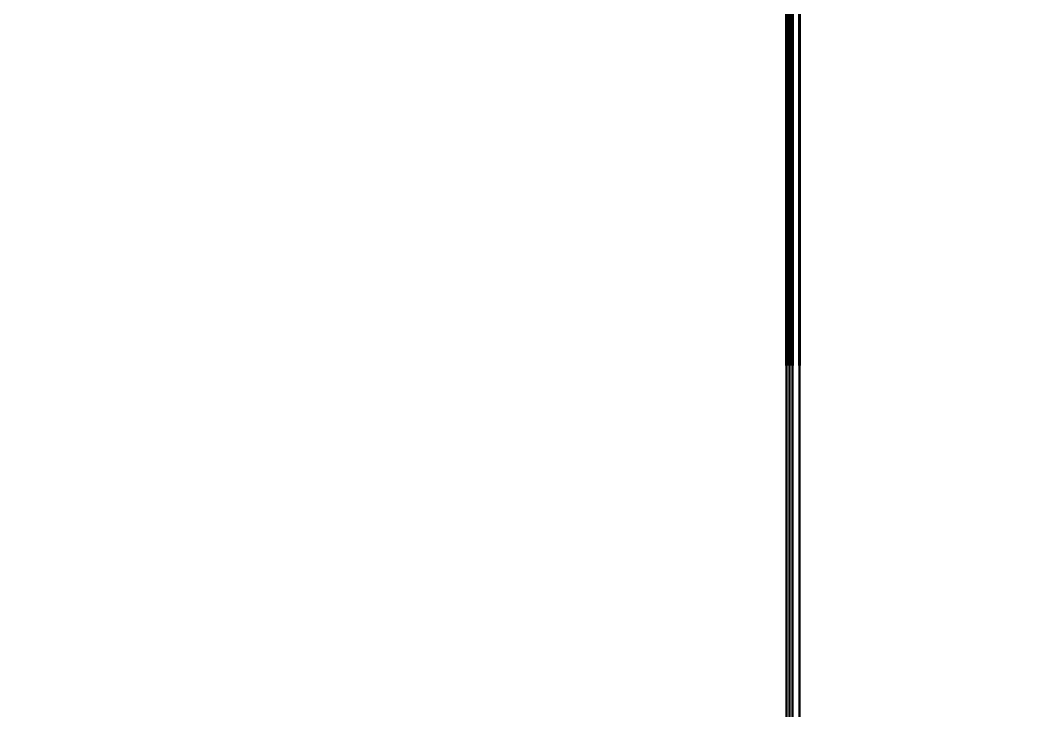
# Model space of a CAD drawing. Header units: inches. Extents: x -38100 to 38100, y 0 to 31750.
# Drawn here: x -35581.299 to -35581.1017, y 0.134 to 0.2679 of the extents above; entities that cross this region are included whole.
import ezdxf

# ---------------------------------------------------------------- set-up
doc = ezdxf.new("R2010")
doc.units = ezdxf.units.IN
doc.header["$LTSCALE"] = 65.185185
doc.header["$MEASUREMENT"] = 0
for name, color, linetype in [('1', 7, 'CONTINUOUS'), ('13', 7, 'CONTINUOUS'), ('36', 7, 'CONTINUOUS'), ('41', 7, 'CONTINUOUS'), ('5', 7, 'CONTINUOUS'), ('9', 7, 'CONTINUOUS')]:
    doc.layers.add(name, color=color, linetype=linetype)

msp = doc.modelspace()

# ---------------------------------------------------------------- linework, layer by layer
at = {"layer": '1', "color": 7, "linetype": 'CONTINUOUS', "true_color": 0xa89b88}
for points in [[(-35582.67809, 3175, 33108.34605), (-35581.14777, 3175, 33130.39328), (-35582.67809, 0, 33108.34605), (-35582.67809, 3175, 33108.34605)], [(-35582.67809, 0, 33108.34605), (-35581.14777, 3175, 33130.39328), (-35581.14777, 0, 33130.39328), (-35582.67809, 0, 33108.34605)], [(-35581.14777, 3175, 32909.60672), (-35582.67809, 3175, 32931.65395), (-35581.14777, 0, 32909.60672), (-35581.14777, 3175, 32909.60672)], [(-35581.14777, 0, 32909.60672), (-35582.67809, 3175, 32931.65395), (-35582.67809, 0, 32931.65395), (-35581.14777, 0, 32909.60672)], [(-35581.14777, 3175, 33130.39328), (-35579.27812, 3175, 33152.41432), (-35581.14777, 0, 33130.39328), (-35581.14777, 3175, 33130.39328)], [(-35581.14777, 0, 33130.39328), (-35579.27812, 3175, 33152.41432), (-35579.27812, 0, 33152.41432), (-35581.14777, 0, 33130.39328)], [(-35579.27812, 3175, 32887.58568), (-35581.14777, 3175, 32909.60672), (-35579.27812, 0, 32887.58568), (-35579.27812, 3175, 32887.58568)], [(-35579.27812, 0, 32887.58568), (-35581.14777, 3175, 32909.60672), (-35581.14777, 0, 32909.60672), (-35579.27812, 0, 32887.58568)]]:
    msp.add_3dface(points, dxfattribs=at)
at = {"layer": '13', "color": 7, "linetype": 'CONTINUOUS', "true_color": 0xa89b88}
for points in [[(-35581.14914, 0, 10270.39328), (-35582.67946, 0, 10248.34605), (-35581.14914, 3175, 10270.39328), (-35581.14914, 0, 10270.39328)], [(-35581.14914, 3175, 10270.39328), (-35582.67946, 0, 10248.34605), (-35582.67946, 3175, 10248.34605), (-35581.14914, 3175, 10270.39328)], [(-35582.67946, 0, 10071.65395), (-35581.14914, 0, 10049.60672), (-35582.67946, 3175, 10071.65395), (-35582.67946, 0, 10071.65395)], [(-35582.67946, 3175, 10071.65395), (-35581.14914, 0, 10049.60672), (-35581.14914, 3175, 10049.60672), (-35582.67946, 3175, 10071.65395)], [(-35579.27949, 0, 10292.41432), (-35581.14914, 0, 10270.39328), (-35579.27949, 3175, 10292.41432), (-35579.27949, 0, 10292.41432)], [(-35579.27949, 3175, 10292.41432), (-35581.14914, 0, 10270.39328), (-35581.14914, 3175, 10270.39328), (-35579.27949, 3175, 10292.41432)], [(-35581.14914, 0, 10049.60672), (-35579.27949, 0, 10027.58568), (-35581.14914, 3175, 10049.60672), (-35581.14914, 0, 10049.60672)], [(-35581.14914, 3175, 10049.60672), (-35579.27949, 0, 10027.58568), (-35579.27949, 3175, 10027.58568), (-35581.14914, 3175, 10049.60672)]]:
    msp.add_3dface(points, dxfattribs=at)
at = {"layer": '36', "color": 7, "linetype": 'CONTINUOUS', "true_color": 0xa89b88}
for points in [[(-38100, 6350, -45720), (38100, 6350, -45720), (-38100, 0, -45720), (-38100, 6350, -45720)], [(38100, 6350, -45720), (38100, 0, -45720), (-38100, 0, -45720), (38100, 6350, -45720)]]:
    msp.add_3dface(points, dxfattribs=at)
at = {"layer": '41', "color": 7, "linetype": 'CONTINUOUS', "true_color": 0xa89b88}
for points in [[(38100, 0.08941, 39403.69767), (38100, 0.35765, 39437.39439), (-38100, 0.08941, 39403.69767), (38100, 0.08941, 39403.69767)], [(-38100, 0.08941, 39403.69767), (38100, 0.35765, 39437.39439), (-38100, 0.35765, 39437.39439), (-38100, 0.08941, 39403.69767)]]:
    msp.add_3dface(points, dxfattribs=at)
at = {"layer": '5', "color": 7, "linetype": 'CONTINUOUS', "true_color": 0xa89b88}
for points in [[(-35581.15028, 3175, -39226.39328), (-35582.6806, 3175, -39204.34605), (-35581.15028, 0, -39226.39328), (-35581.15028, 3175, -39226.39328)], [(-35581.15028, 0, -39226.39328), (-35582.6806, 3175, -39204.34605), (-35582.6806, 0, -39204.34605), (-35581.15028, 0, -39226.39328)], [(-35582.6806, 3175, -39027.65395), (-35581.15028, 3175, -39005.60672), (-35582.6806, 0, -39027.65395), (-35582.6806, 3175, -39027.65395)], [(-35582.6806, 0, -39027.65395), (-35581.15028, 3175, -39005.60672), (-35581.15028, 0, -39005.60672), (-35582.6806, 0, -39027.65395)], [(-35579.28063, 3175, -39248.41432), (-35581.15028, 3175, -39226.39328), (-35579.28063, 0, -39248.41432), (-35579.28063, 3175, -39248.41432)], [(-35579.28063, 0, -39248.41432), (-35581.15028, 3175, -39226.39328), (-35581.15028, 0, -39226.39328), (-35579.28063, 0, -39248.41432)], [(-35581.15028, 3175, -39005.60672), (-35579.28063, 3175, -38983.58568), (-35581.15028, 0, -39005.60672), (-35581.15028, 3175, -39005.60672)], [(-35581.15028, 0, -39005.60672), (-35579.28063, 3175, -38983.58568), (-35579.28063, 0, -38983.58568), (-35581.15028, 0, -39005.60672)]]:
    msp.add_3dface(points, dxfattribs=at)
at = {"layer": '9', "color": 7, "linetype": 'CONTINUOUS', "true_color": 0xa89b88}
for points in [[(-35581.14971, 0, -14367.60672), (-35582.68003, 0, -14389.65395), (-35581.14971, 3175, -14367.60672), (-35581.14971, 0, -14367.60672)], [(-35581.14971, 3175, -14367.60672), (-35582.68003, 0, -14389.65395), (-35582.68003, 3175, -14389.65395), (-35581.14971, 3175, -14367.60672)], [(-35582.68003, 0, -14566.34605), (-35581.14971, 0, -14588.39328), (-35582.68003, 3175, -14566.34605), (-35582.68003, 0, -14566.34605)], [(-35582.68003, 3175, -14566.34605), (-35581.14971, 0, -14588.39328), (-35581.14971, 3175, -14588.39328), (-35582.68003, 3175, -14566.34605)], [(-35579.28006, 0, -14345.58568), (-35581.14971, 0, -14367.60672), (-35579.28006, 3175, -14345.58568), (-35579.28006, 0, -14345.58568)], [(-35579.28006, 3175, -14345.58568), (-35581.14971, 0, -14367.60672), (-35581.14971, 3175, -14367.60672), (-35579.28006, 3175, -14345.58568)], [(-35581.14971, 0, -14588.39328), (-35579.28006, 0, -14610.41432), (-35581.14971, 3175, -14588.39328), (-35581.14971, 0, -14588.39328)], [(-35581.14971, 3175, -14588.39328), (-35579.28006, 0, -14610.41432), (-35579.28006, 3175, -14610.41432), (-35581.14971, 3175, -14588.39328)]]:
    msp.add_3dface(points, dxfattribs=at)

doc.saveas('drawing.dxf')
